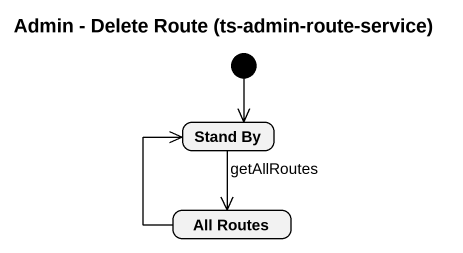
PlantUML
@startuml
title Admin - Delete Route (ts-admin-route-service)
hide empty description
state "Stand By" as Stand_By
state "All Routes" as All_Routes
[*] --> Stand_By
Stand_By --> All_Routes : getAllRoutes
All_Routes -up-> Stand_By
@enduml
